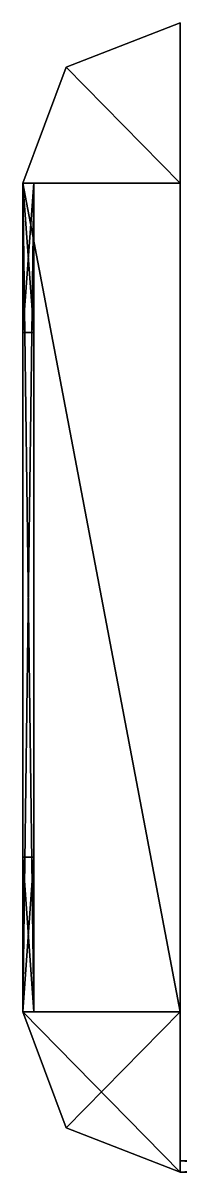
# Model space of a CAD drawing. Extents: x -768 to 1408, y -2048 to 918.
# Drawn here: x -128 to -93, y 128 to 384 of the extents above; entities that cross this region are included whole.
import ezdxf

# ---------------------------------------------------------------- set-up
doc = ezdxf.new("R2010")
doc.units = 0

msp = doc.modelspace()

# ---------------------------------------------------------------- meshes
at = {"layer": 'OBJECT299', "color": 50}
mesh = msp.add_polyface(dxfattribs=at)
corners = [(-92.981102, 163.692001), (-128, 163.692001), (-118.341415, 137.846375), (-92.981102, 128), (-92.981102, 128, 128), (-118.341415, 137.846375, 128), (-128, 163.692001, 128), (-92.981102, 163.692001, 128)]
mesh.append_faces([[corners[k] for k in face] for face in [(1, 3, 0), (5, 7, 4), (2, 4, 3), (1, 5, 2), (0, 6, 1), (3, 7, 0)]], dxfattribs={"vtx0": -1})
mesh.append_faces([[corners[k] for k in face] for face in [(1, 2, 3), (5, 6, 7), (2, 5, 4), (1, 6, 5), (0, 7, 6), (3, 4, 7)]], dxfattribs={"vtx2": -1})
at = {"layer": 'OBJECT301', "color": 50}
mesh = msp.add_polyface(dxfattribs=at)
corners = [(-56.753906, 128, 125.792999), (-92.981102, 128, 125.792999), (-92.981102, 130.462006, 125.792999), (-56.753906, 130.462006, 125.792999), (-56.753906, 130.462006, 2.2069), (-92.981102, 130.462006, 2.2069), (-92.981102, 128, 2.2069), (-56.753906, 128, 2.2069)]
mesh.append_faces([[corners[k] for k in face] for face in [(1, 3, 0), (5, 7, 4), (6, 0, 7), (4, 2, 5), (7, 3, 4), (5, 1, 6)]], dxfattribs={"vtx0": -1})
mesh.append_faces([[corners[k] for k in face] for face in [(1, 2, 3), (5, 6, 7), (6, 1, 0), (4, 3, 2), (7, 0, 3), (5, 2, 1)]], dxfattribs={"vtx2": -1})
at = {"layer": 'OBJECT304', "color": 50}
mesh = msp.add_polyface(dxfattribs=at)
corners = [(-92.981102, 384), (-118.339737, 374.153625), (-128, 348.308014), (-92.981102, 348.308014), (-128, 348.308014, 128), (-118.339737, 374.153625, 128), (-92.981102, 384, 128), (-92.981102, 348.308014, 128)]
mesh.append_faces([[corners[k] for k in face] for face in [(1, 3, 0), (5, 7, 4), (1, 4, 2), (0, 5, 1), (3, 6, 0), (2, 7, 3)]], dxfattribs={"vtx0": -1})
mesh.append_faces([[corners[k] for k in face] for face in [(1, 2, 3), (5, 6, 7), (1, 5, 4), (0, 6, 5), (3, 7, 6), (2, 4, 7)]], dxfattribs={"vtx2": -1})
at = {"layer": 'OBJECT312', "color": 50}
mesh = msp.add_polyface(dxfattribs=at)
corners = [(-125.584999, 348.308594, 87.171875), (-125.584999, 348.308594, 40.827599), (-125.584999, 315.076996, 40.827599), (-125.584999, 315.076996, 87.171875), (-128, 348.308014, 87.171875), (-128, 348.308014, 40.827599), (-128, 315.076996, 40.827599), (-128, 315.076996, 87.171875)]
mesh.append_faces([[corners[k] for k in face] for face in [(1, 3, 0), (5, 0, 4), (5, 7, 6), (4, 3, 7), (1, 6, 2), (2, 7, 3)]], dxfattribs={"vtx0": -1})
mesh.append_faces([[corners[k] for k in face] for face in [(1, 2, 3), (5, 1, 0), (5, 4, 7), (4, 0, 3), (1, 5, 6), (2, 6, 7)]], dxfattribs={"vtx2": -1})
at = {"layer": 'OBJECT313', "color": 50}
mesh = msp.add_polyface(dxfattribs=at)
corners = [(-125.584999, 198.154007, 40.827599), (-125.584999, 163.691406, 40.827599), (-125.584999, 163.691406, 87.171875), (-125.584999, 198.154007, 87.171875), (-128, 163.691406, 87.171875), (-128, 163.691406, 40.827599), (-128, 198.154007, 40.827599), (-128, 198.154007, 87.171875)]
mesh.append_faces([[corners[k] for k in face] for face in [(1, 3, 0), (5, 7, 4), (1, 4, 2), (7, 2, 4), (5, 0, 6), (6, 3, 7)]], dxfattribs={"vtx0": -1})
mesh.append_faces([[corners[k] for k in face] for face in [(1, 2, 3), (5, 6, 7), (1, 5, 4), (7, 3, 2), (5, 1, 0), (6, 0, 3)]], dxfattribs={"vtx2": -1})
at = {"layer": 'OBJECT314', "color": 50}
mesh = msp.add_polyface(dxfattribs=at)
corners = [(-125.584999, 163.692001, 115.862), (-125.584999, 163.692001, 125.792969), (-125.584999, 348.308594, 125.792969), (-125.584999, 348.308594, 115.862), (-128, 163.692001, 125.792999), (-128, 348.308594, 125.792999), (-128, 348.308014, 115.862), (-128, 163.692001, 115.862)]
mesh.append_faces([[corners[k] for k in face] for face in [(1, 3, 0), (5, 1, 4), (2, 6, 3), (5, 7, 6), (0, 4, 1), (3, 7, 0)]], dxfattribs={"vtx0": -1})
mesh.append_faces([[corners[k] for k in face] for face in [(1, 2, 3), (5, 2, 1), (2, 5, 6), (5, 4, 7), (0, 7, 4), (3, 6, 7)]], dxfattribs={"vtx2": -1})
at = {"layer": 'OBJECT315', "color": 50}
mesh = msp.add_polyface(dxfattribs=at)
corners = [(-125.584999, 198.154007, 87.171875), (-125.584999, 163.691406, 87.171875), (-125.584999, 163.691406, 115.862), (-125.584999, 198.154007, 115.862), (-128, 163.691406, 115.862), (-128, 163.691406, 87.171875), (-128, 198.154007, 87.171875), (-128, 198.154007, 115.862)]
mesh.append_faces([[corners[k] for k in face] for face in [(1, 3, 0), (5, 7, 4), (1, 4, 2), (5, 0, 6), (7, 2, 4), (6, 3, 7)]], dxfattribs={"vtx0": -1})
mesh.append_faces([[corners[k] for k in face] for face in [(1, 2, 3), (5, 6, 7), (1, 5, 4), (5, 1, 0), (7, 3, 2), (6, 0, 3)]], dxfattribs={"vtx2": -1})
at = {"layer": 'OBJECT316', "color": 50}
mesh = msp.add_polyface(dxfattribs=at)
corners = [(-125.584999, 348.308594, 115.862), (-125.584999, 348.308594, 87.171875), (-125.584999, 315.076996, 87.171875), (-125.584999, 315.076996, 115.862), (-128, 348.308014, 115.862), (-128, 348.308014, 87.171875), (-128, 315.076996, 87.171875), (-128, 315.076996, 115.862)]
mesh.append_faces([[corners[k] for k in face] for face in [(1, 3, 0), (5, 0, 4), (5, 7, 6), (1, 6, 2), (4, 3, 7), (2, 7, 3)]], dxfattribs={"vtx0": -1})
mesh.append_faces([[corners[k] for k in face] for face in [(1, 2, 3), (5, 1, 0), (5, 4, 7), (1, 5, 6), (4, 0, 3), (2, 6, 7)]], dxfattribs={"vtx2": -1})
at = {"layer": 'OBJECT317', "color": 50}
mesh = msp.add_polyface(dxfattribs=at)
corners = [(-125.584999, 348.308594, 12.1379), (-125.584999, 348.308594, 2.207031), (-125.584999, 163.692001, 2.207031), (-125.584999, 163.692001, 12.1379), (-128, 348.308594, 2.2069), (-128, 163.692001, 2.2069), (-128, 348.308014, 12.1379), (-128, 163.692001, 12.1379)]
mesh.append_faces([[corners[k] for k in face] for face in [(1, 3, 0), (1, 5, 2), (4, 0, 6), (5, 6, 7), (2, 7, 3), (6, 3, 7)]], dxfattribs={"vtx0": -1})
mesh.append_faces([[corners[k] for k in face] for face in [(1, 2, 3), (1, 4, 5), (4, 1, 0), (5, 4, 6), (2, 5, 7), (6, 0, 3)]], dxfattribs={"vtx2": -1})
at = {"layer": 'OBJECT318', "color": 50}
mesh = msp.add_polyface(dxfattribs=at)
corners = [(-125.584999, 198.154007, 12.1379), (-125.584999, 163.691406, 12.1379), (-125.584999, 163.691406, 40.828125), (-125.584999, 198.154007, 40.828125), (-128, 163.691406, 40.828125), (-128, 163.691406, 12.1379), (-128, 198.154007, 12.1379), (-128, 198.154007, 40.828125)]
mesh.append_faces([[corners[k] for k in face] for face in [(1, 3, 0), (5, 7, 4), (1, 4, 2), (7, 2, 4), (5, 0, 6), (6, 3, 7)]], dxfattribs={"vtx0": -1})
mesh.append_faces([[corners[k] for k in face] for face in [(1, 2, 3), (5, 6, 7), (1, 5, 4), (7, 3, 2), (5, 1, 0), (6, 0, 3)]], dxfattribs={"vtx2": -1})
at = {"layer": 'OBJECT319', "color": 50}
mesh = msp.add_polyface(dxfattribs=at)
corners = [(-125.584999, 348.308594, 40.828125), (-125.584999, 348.308594, 12.1379), (-125.584999, 315.076996, 12.1379), (-125.584999, 315.076996, 40.828125), (-128, 348.308014, 40.828125), (-128, 348.308014, 12.1379), (-128, 315.076996, 12.1379), (-128, 315.076996, 40.828125)]
mesh.append_faces([[corners[k] for k in face] for face in [(1, 3, 0), (5, 0, 4), (5, 7, 6), (4, 3, 7), (1, 6, 2), (2, 7, 3)]], dxfattribs={"vtx0": -1})
mesh.append_faces([[corners[k] for k in face] for face in [(1, 2, 3), (5, 1, 0), (5, 4, 7), (4, 0, 3), (1, 5, 6), (2, 6, 7)]], dxfattribs={"vtx2": -1})
at = {"layer": 'OBJECT328', "color": 50}
mesh = msp.add_polyface(dxfattribs=at)
corners = [(-128, 163.692001, 2.2069), (-128, 348.308594, 2.2069), (-92.981102, 348.308594, 2.2069), (-92.981102, 163.692001, 2.2069), (-128, 348.308014), (-92.981102, 348.308014), (-128, 163.692001), (-92.981102, 163.692001)]
mesh.append_faces([[corners[k] for k in face] for face in [(1, 3, 0), (5, 1, 4), (4, 7, 5), (4, 0, 6), (2, 7, 3), (6, 3, 7)]], dxfattribs={"vtx0": -1})
mesh.append_faces([[corners[k] for k in face] for face in [(1, 2, 3), (5, 2, 1), (4, 6, 7), (4, 1, 0), (2, 5, 7), (6, 0, 3)]], dxfattribs={"vtx2": -1})
at = {"layer": 'OBJECT331', "color": 50}
mesh = msp.add_polyface(dxfattribs=at)
corners = [(-92.981102, 348.308594, 125.792999), (-128, 348.308594, 125.792999), (-128, 163.692001, 125.792999), (-92.981102, 163.692001, 125.792999), (-92.981102, 348.308014, 128), (-128, 348.308014, 128), (-128, 163.692001, 128), (-92.981102, 163.692001, 128)]
mesh.append_faces([[corners[k] for k in face] for face in [(1, 3, 0), (0, 5, 1), (5, 7, 6), (1, 6, 2), (0, 7, 4), (2, 7, 3)]], dxfattribs={"vtx0": -1})
mesh.append_faces([[corners[k] for k in face] for face in [(1, 2, 3), (0, 4, 5), (5, 4, 7), (1, 5, 6), (0, 3, 7), (2, 6, 7)]], dxfattribs={"vtx2": -1})

doc.saveas('drawing.dxf')
